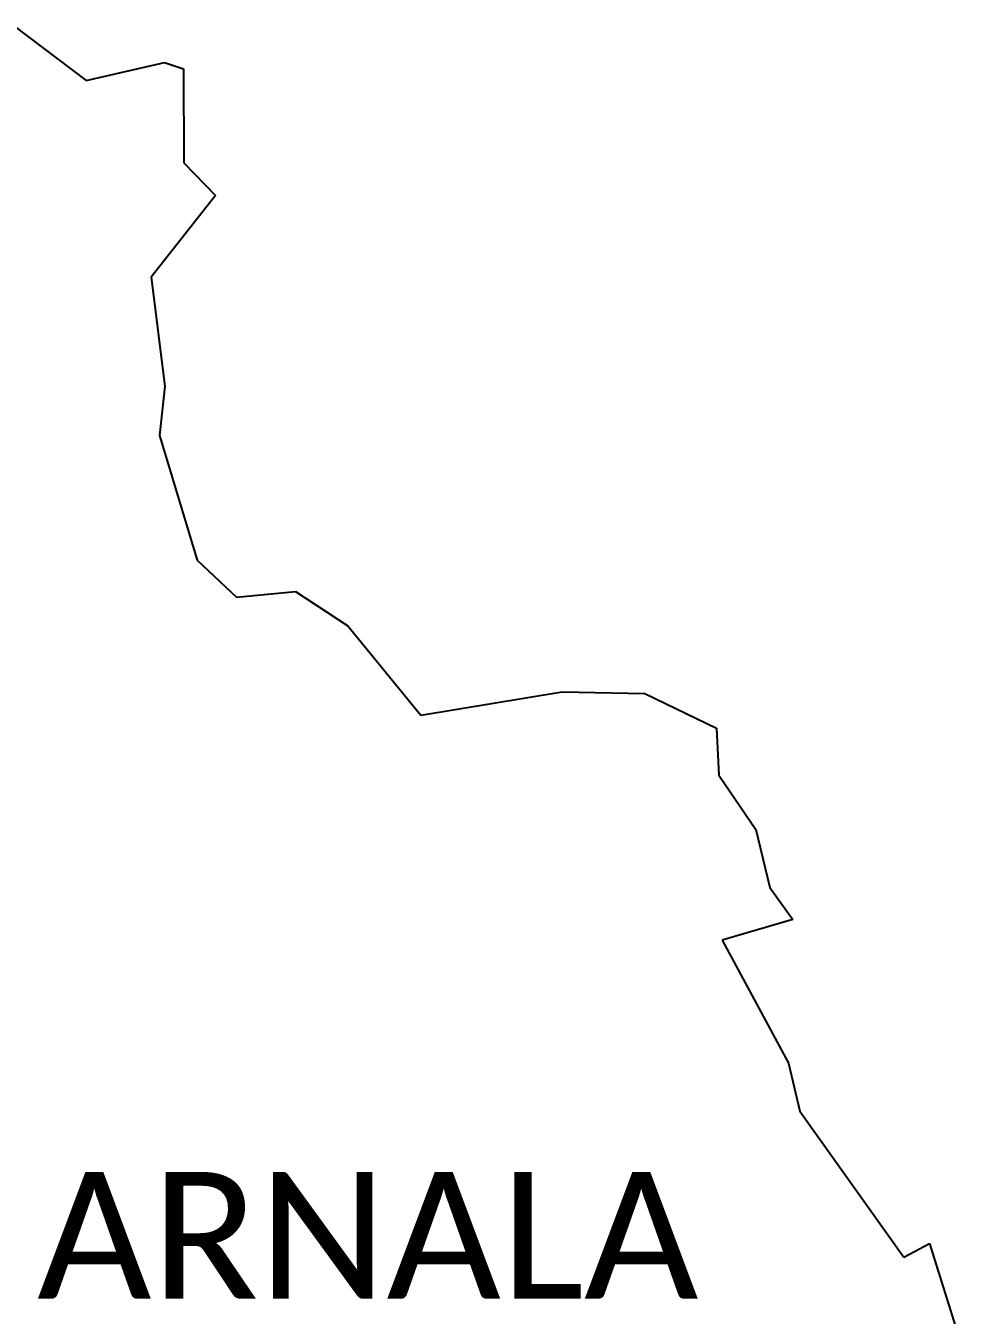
# Model space of a CAD drawing. Header units: metres. Extents: x 263097 to 264818, y 2151577 to 2154051.
# Drawn here: x 263821 to 264765, y 2152743 to 2154051 of the extents above; entities that cross this region are included whole.
import ezdxf

# ---------------------------------------------------------------- set-up
doc = ezdxf.new("R2010")
doc.units = ezdxf.units.M
doc.layers.add('village', color=3, linetype='Continuous')
doc.layers.add('VILLAGE NAME', color=250, linetype='Continuous')
doc.styles.get("Standard").update_dxf_attribs({"font": 'calibri.ttf'})

msp = doc.modelspace()

# ---------------------------------------------------------------- linework, layer by layer
at = {"color": 3}
msp.add_line((263980.5, 2154007.2), (263981, 2153911.9), dxfattribs=at)
at = {"layer": 'village', "color": 3}
for p, q in [((263808.4, 2154050.9), (263881.8, 2153995.4)), ((263881.8, 2153995.4), (263961.2, 2154013.7)), ((263961.2, 2154013.7), (263980.5, 2154007.2)), ((263981, 2153911.9), (264013.1, 2153878.8)), ((264013.1, 2153878.8), (263947.9, 2153795.9)), ((263947.9, 2153795.9), (263961.5, 2153685.3)), ((263961.5, 2153685.3), (263956.3, 2153635.3)), ((263956.3, 2153635.3), (263994.6, 2153509)), ((263994.6, 2153509), (264034.5, 2153471.3)), ((264034.5, 2153471.3), (264094, 2153477.1)), ((264094, 2153477.1), (264147.2, 2153442.2)), ((264147.2, 2153442.2), (264221.3, 2153351.6)), ((264221.3, 2153351.6), (264364.5, 2153375.3)), ((264364.5, 2153375.3), (264448.4, 2153373.7)), ((264448.4, 2153373.7), (264521.2, 2153338.7)), ((264521.2, 2153338.7), (264523.6, 2153291)), ((264523.6, 2153291), (264561.1, 2153235.7)), ((264561.1, 2153235.7), (264575.1, 2153176.9)), ((264575.1, 2153176.9), (264598.4, 2153144.6)), ((264598.4, 2153144.6), (264526.8, 2153123.6)), ((264526.8, 2153123.6), (264594.2, 2152998.9)), ((264594.2, 2152998.9), (264605.7, 2152950.2)), ((264605.7, 2152950.2), (264711.2, 2152802)), ((264711.2, 2152802), (264737.1, 2152815.9)), ((264737.1, 2152815.9), (264765.2, 2152726.5))]:
    msp.add_line(p, q, dxfattribs=at)

# ---------------------------------------------------------------- texts
at = {"layer": 'VILLAGE NAME'}
msp.add_text('ARNALA', height=128.65, dxfattribs=at).set_placement((263832.1, 2152759.9))

doc.saveas('drawing.dxf')
